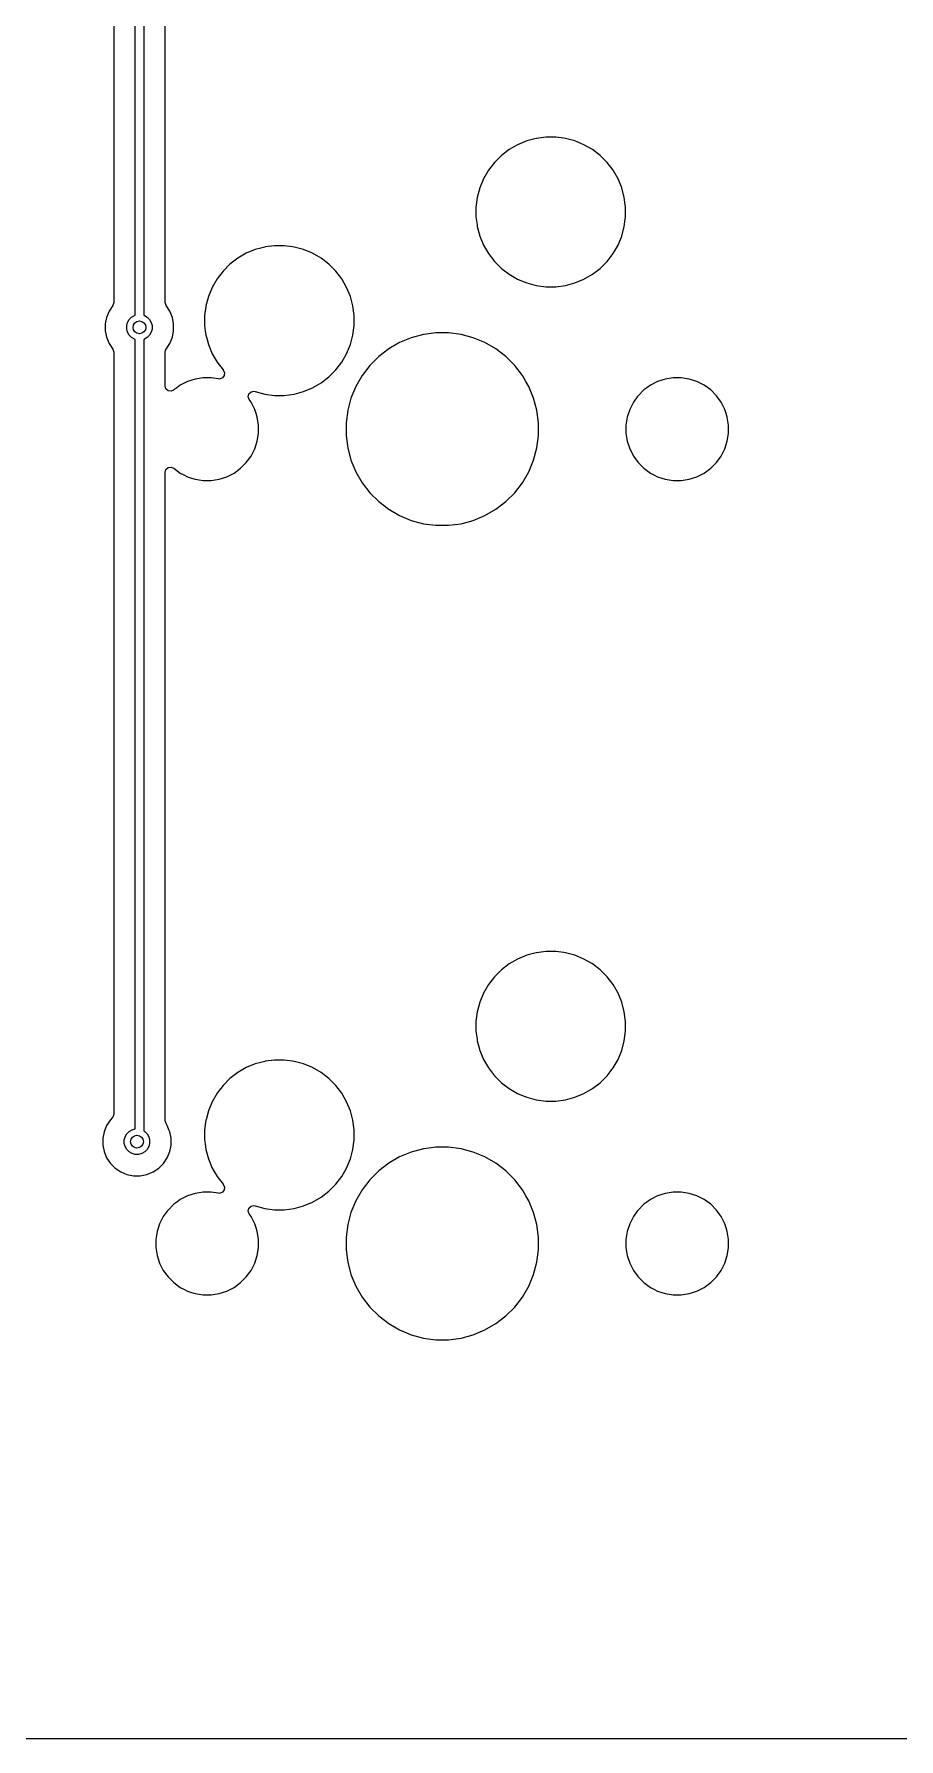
# Model space of a CAD drawing. Extents: x 101 to 185, y -154 to -35.
# Drawn here: x 142.85 to 163.09, y -154.46 to -114.58 of the extents above; entities that cross this region are included whole.
import ezdxf

# ---------------------------------------------------------------- set-up
doc = ezdxf.new("R2010")
doc.units = 0
doc.layers.add('BLACK', color=7, linetype='CONTINUOUS')

msp = doc.modelspace()

# ---------------------------------------------------------------- linework, layer by layer
at = {"layer": 'BLACK', "linetype": 'CONTINUOUS'}
for p, q in [((145.215, -121.162619), (145.215, -102.67488)), ((145.415, -102.67488), (145.415, -121.162619)), ((144.7145, -102.973515), (144.7145, -120.863984)), ((145.9155, -118.630258), (145.9155, -105.786777)), ((154.164109, -117.171657), (153.965382, -117.286392)), ((154.164123, -117.17165), (154.164109, -117.171657)), ((154.376112, -117.083842), (154.164123, -117.17165)), ((154.504076, -117.049554), (154.376112, -117.083842)), ((154.597762, -117.024452), (154.504076, -117.049554)), ((154.608715, -117.023009), (154.597762, -117.024452)), ((154.825258, -116.9945), (154.608715, -117.023009)), ((154.825266, -116.9945), (154.825258, -116.9945)), ((155.054734, -116.9945), (154.825266, -116.9945)), ((155.054741, -116.9945), (155.054734, -116.9945)), ((155.244215, -117.019446), (155.054741, -116.9945)), ((155.282238, -117.024452), (155.244215, -117.019446)), ((155.503887, -117.083842), (155.282238, -117.024452)), ((155.715876, -117.17165), (155.503887, -117.083842)), ((155.71589, -117.171657), (155.715876, -117.17165)), ((155.914617, -117.286392), (155.71589, -117.171657)), ((153.621081, -117.588338), (153.481392, -117.770382)), ((153.783338, -117.426081), (153.621081, -117.588338)), ((153.965382, -117.286392), (153.783338, -117.426081)), ((156.096661, -117.426081), (155.914617, -117.286392)), ((156.09667, -117.426089), (156.096661, -117.426081)), ((156.258911, -117.58833), (156.09667, -117.426089)), ((156.258918, -117.588338), (156.258911, -117.58833)), ((156.398607, -117.770382), (156.258918, -117.588338)), ((153.36665, -117.969123), (153.278842, -118.181112)), ((153.366657, -117.969109), (153.36665, -117.969123)), ((153.481392, -117.770382), (153.366657, -117.969109)), ((156.398608, -117.770385), (156.398607, -117.770382)), ((156.398611, -117.770388), (156.398608, -117.770385)), ((156.513344, -117.969112), (156.398611, -117.770388)), ((156.601158, -118.181113), (156.513344, -117.969112)), ((153.219451, -118.40277), (153.1895, -118.630258)), ((153.219453, -118.402759), (153.219451, -118.40277)), ((153.278842, -118.181112), (153.219453, -118.402759)), ((156.660548, -118.402762), (156.601158, -118.181113)), ((156.6905, -118.630266), (156.660548, -118.402762)), ((145.9155, -120.863984), (145.9155, -118.630258)), ((153.1895, -118.630258), (153.1895, -118.859741)), ((156.6905, -118.859734), (156.6905, -118.630266)), ((153.1895, -118.859741), (153.214446, -119.049215)), ((153.214446, -119.049215), (153.219452, -119.087238)), ((153.219452, -119.087238), (153.219453, -119.08724)), ((153.219453, -119.08724), (153.278842, -119.308887)), ((156.601158, -119.308887), (156.660548, -119.087238)), ((156.660548, -119.087238), (156.6905, -118.859734)), ((148.026112, -119.623842), (147.814123, -119.71165)), ((148.154076, -119.589554), (148.026112, -119.623842)), ((148.247762, -119.564452), (148.154076, -119.589554)), ((148.258715, -119.563009), (148.247762, -119.564452)), ((148.475258, -119.5345), (148.258715, -119.563009)), ((148.475266, -119.5345), (148.475258, -119.5345)), ((148.704734, -119.5345), (148.475266, -119.5345)), ((148.704741, -119.5345), (148.704734, -119.5345)), ((148.894215, -119.559446), (148.704741, -119.5345)), ((148.932238, -119.564452), (148.894215, -119.559446)), ((149.153887, -119.623842), (148.932238, -119.564452)), ((149.365876, -119.71165), (149.153887, -119.623842)), ((153.278842, -119.308887), (153.36665, -119.520876)), ((153.36665, -119.520876), (153.366657, -119.52089)), ((153.366657, -119.52089), (153.481392, -119.719617)), ((156.398611, -119.719612), (156.513344, -119.520888)), ((156.513344, -119.520888), (156.601158, -119.308887)), ((147.433338, -119.966081), (147.271081, -120.128338)), ((147.615382, -119.826392), (147.433338, -119.966081)), ((147.814109, -119.711657), (147.615382, -119.826392)), ((147.814123, -119.71165), (147.814109, -119.711657)), ((149.36589, -119.711657), (149.365876, -119.71165)), ((149.564617, -119.826392), (149.36589, -119.711657)), ((149.746661, -119.966081), (149.564617, -119.826392)), ((149.74667, -119.966089), (149.746661, -119.966081)), ((149.908911, -120.12833), (149.74667, -119.966089)), ((153.481392, -119.719617), (153.621081, -119.901661)), ((153.621081, -119.901661), (153.621089, -119.90167)), ((153.621089, -119.90167), (153.78333, -120.063911)), ((156.09667, -120.063911), (156.258911, -119.90167)), ((156.258911, -119.90167), (156.258914, -119.901665)), ((156.258914, -119.901665), (156.258919, -119.901661)), ((156.258919, -119.901661), (156.398611, -119.719612)), ((147.131392, -120.310382), (147.016657, -120.509109)), ((147.271081, -120.128338), (147.131392, -120.310382)), ((149.908918, -120.128338), (149.908911, -120.12833)), ((150.048607, -120.310382), (149.908918, -120.128338)), ((150.048608, -120.310385), (150.048607, -120.310382)), ((150.048611, -120.310388), (150.048608, -120.310385)), ((150.163344, -120.509112), (150.048611, -120.310388)), ((153.78333, -120.063911), (153.783338, -120.063918)), ((153.783338, -120.063918), (153.965382, -120.203607)), ((153.965382, -120.203607), (153.965385, -120.203608)), ((153.965385, -120.203608), (153.965388, -120.203611)), ((153.965388, -120.203611), (154.164112, -120.318344)), ((154.164112, -120.318344), (154.164117, -120.318346)), ((154.164117, -120.318346), (154.164123, -120.318349)), ((154.164123, -120.318349), (154.25548, -120.35619)), ((154.25548, -120.35619), (154.376113, -120.406158)), ((154.376113, -120.406158), (154.597762, -120.465548)), ((155.282238, -120.465548), (155.503887, -120.406158)), ((155.503887, -120.406158), (155.715888, -120.318344)), ((155.715888, -120.318344), (155.914612, -120.203611)), ((155.914612, -120.203611), (156.096661, -120.063919)), ((156.096661, -120.063919), (156.096665, -120.063914)), ((156.096665, -120.063914), (156.09667, -120.063911)), ((146.928842, -120.721113), (146.869452, -120.942762)), ((147.01665, -120.509123), (146.928842, -120.721112)), ((146.928842, -120.721112), (146.928842, -120.721113)), ((147.016657, -120.509109), (147.01665, -120.509123)), ((150.251158, -120.721113), (150.163344, -120.509112)), ((150.310548, -120.942762), (150.251158, -120.721113)), ((154.597762, -120.465548), (154.825266, -120.4955)), ((154.825266, -120.4955), (154.825273, -120.4955)), ((154.825273, -120.4955), (155.054727, -120.4955)), ((155.054727, -120.4955), (155.054734, -120.4955)), ((155.054734, -120.4955), (155.282238, -120.465548)), ((144.545261, -121.21026), (144.5145, -121.364903)), ((144.545264, -121.210248), (144.545261, -121.21026)), ((144.605602, -121.064577), (144.545264, -121.210248)), ((144.605609, -121.064564), (144.605602, -121.064577)), ((144.693602, -120.932875), (144.605609, -121.064564)), ((144.694815, -120.931023), (144.693602, -120.932875)), ((144.7145, -120.863984), (144.694815, -120.931023)), ((145.076994, -121.261122), (145.132372, -121.205744)), ((145.132372, -121.205744), (145.200195, -121.166586)), ((145.200195, -121.166586), (145.215, -121.162619)), ((145.415, -121.162619), (145.429805, -121.166586)), ((145.429805, -121.166586), (145.497628, -121.205744)), ((145.497628, -121.205744), (145.553006, -121.261122)), ((145.91552, -120.866197), (145.9155, -120.863984)), ((145.936398, -120.932875), (145.91552, -120.866197)), ((146.02439, -121.064564), (145.936398, -120.932875)), ((146.024397, -121.064577), (146.02439, -121.064564)), ((146.084735, -121.210248), (146.024397, -121.064577)), ((146.084737, -121.210253), (146.084735, -121.210248)), ((146.115499, -121.364903), (146.084737, -121.210253)), ((146.868009, -120.953715), (146.8395, -121.170258)), ((146.8395, -121.170258), (146.8395, -121.399741)), ((146.869452, -120.942762), (146.868009, -120.953715)), ((150.3405, -121.170266), (150.310548, -120.942762)), ((150.3405, -121.399734), (150.3405, -121.170266)), ((144.5145, -121.364903), (144.5145, -121.522596)), ((144.5145, -121.522596), (144.545261, -121.677239)), ((145.017567, -121.404592), (145.037836, -121.328945)), ((145.017567, -121.482908), (145.017567, -121.404592)), ((145.037836, -121.558555), (145.017567, -121.482908)), ((145.037836, -121.328945), (145.076994, -121.261122)), ((145.076994, -121.626378), (145.037836, -121.558555)), ((145.132372, -121.681756), (145.076994, -121.626378)), ((145.553006, -121.626378), (145.497628, -121.681756)), ((145.553006, -121.261122), (145.592164, -121.328945)), ((145.592164, -121.558555), (145.553006, -121.626378)), ((145.592164, -121.328945), (145.612433, -121.404592)), ((145.612433, -121.482908), (145.592164, -121.558555)), ((145.612433, -121.404592), (145.612433, -121.482908)), ((146.084737, -121.677247), (146.1155, -121.522592)), ((146.1155, -121.364905), (146.115499, -121.364903)), ((146.1155, -121.364908), (146.1155, -121.364905)), ((146.1155, -121.522592), (146.1155, -121.364908)), ((146.8395, -121.399741), (146.855675, -121.522592)), ((146.855675, -121.522592), (146.869452, -121.627238)), ((146.869452, -121.627238), (146.887954, -121.696289)), ((150.251158, -121.848887), (150.310548, -121.627238)), ((150.310548, -121.627238), (150.3405, -121.399734)), ((151.960007, -121.613007), (151.675048, -121.689361)), ((151.974085, -121.611153), (151.960007, -121.613007)), ((152.252486, -121.5745), (151.974085, -121.611153)), ((152.252494, -121.5745), (152.252486, -121.5745)), ((152.547506, -121.5745), (152.252494, -121.5745)), ((152.547513, -121.5745), (152.547506, -121.5745)), ((152.791113, -121.606571), (152.547513, -121.5745)), ((152.839993, -121.613007), (152.791113, -121.606571)), ((153.124952, -121.689361), (152.839993, -121.613007)), ((144.545261, -121.677239), (144.545264, -121.677251)), ((144.545264, -121.677251), (144.605602, -121.822922)), ((144.605602, -121.822922), (144.605609, -121.822935)), ((144.605609, -121.822935), (144.693602, -121.954624)), ((144.693602, -121.954624), (144.71448, -122.021301)), ((144.71448, -122.021301), (144.7145, -122.023515)), ((144.7145, -122.023515), (144.7145, -139.852059)), ((145.200195, -121.720914), (145.132372, -121.681756)), ((145.215, -121.72488), (145.200195, -121.720914)), ((145.215, -140.196877), (145.215, -121.72488)), ((145.429805, -121.720914), (145.415, -121.72488)), ((145.415, -121.72488), (145.415, -140.241957)), ((145.497628, -121.681756), (145.429805, -121.720914)), ((145.9155, -122.023515), (145.935185, -121.956476)), ((145.9155, -122.813222), (145.9155, -122.023515)), ((145.935185, -121.956476), (145.936398, -121.954624)), ((145.936398, -121.954624), (146.02439, -121.822935)), ((146.02439, -121.822934), (146.024394, -121.822929)), ((146.02439, -121.822935), (146.02439, -121.822934)), ((146.024394, -121.822929), (146.084737, -121.677247)), ((146.887954, -121.696289), (146.928842, -121.848887)), ((146.928842, -121.848887), (147.01665, -122.060876)), ((150.163344, -122.060888), (150.251158, -121.848887)), ((151.147006, -121.949761), (150.912959, -122.129352)), ((151.402489, -121.802258), (151.147006, -121.949761)), ((151.402499, -121.802254), (151.402489, -121.802258)), ((151.675038, -121.689364), (151.402499, -121.802254)), ((151.675048, -121.689361), (151.675038, -121.689364)), ((153.124954, -121.689362), (153.124952, -121.689361)), ((153.124961, -121.689364), (153.124954, -121.689362)), ((153.3975, -121.802254), (153.124961, -121.689364)), ((153.39751, -121.802258), (153.3975, -121.802254)), ((153.652993, -121.949761), (153.39751, -121.802258)), ((153.88704, -122.129352), (153.652993, -121.949761)), ((147.01665, -122.060876), (147.016657, -122.06089)), ((147.016657, -122.06089), (147.131392, -122.259617)), ((147.131392, -122.259617), (147.271081, -122.441661)), ((149.908919, -122.441661), (150.048611, -122.259612)), ((150.048611, -122.259612), (150.163344, -122.060888)), ((150.704352, -122.337959), (150.524761, -122.572006)), ((150.704358, -122.337952), (150.704352, -122.337959)), ((150.912952, -122.129358), (150.704358, -122.337952)), ((150.912959, -122.129352), (150.912952, -122.129358)), ((153.887047, -122.129358), (153.88704, -122.129352)), ((154.095641, -122.337952), (153.887047, -122.129358)), ((154.095647, -122.337959), (154.095641, -122.337952)), ((154.275238, -122.572006), (154.095647, -122.337959)), ((145.934696, -122.879495), (145.9155, -122.813222)), ((146.2708, -122.79824), (146.189915, -122.857006)), ((146.439163, -122.712454), (146.2708, -122.79824)), ((146.618881, -122.654059), (146.439163, -122.712454)), ((146.805514, -122.6245), (146.618881, -122.654059)), ((146.805519, -122.6245), (146.805514, -122.6245)), ((146.994481, -122.6245), (146.805519, -122.6245)), ((146.994486, -122.6245), (146.994481, -122.6245)), ((147.163447, -122.651261), (146.994486, -122.6245)), ((147.191691, -122.652472), (147.163447, -122.651261)), ((147.257155, -122.628055), (147.191691, -122.652472)), ((147.299027, -122.572122), (147.257155, -122.628055)), ((147.271081, -122.441661), (147.273765, -122.444722)), ((147.273765, -122.444722), (147.272909, -122.445472)), ((147.272909, -122.445472), (147.304011, -122.50243)), ((147.304011, -122.50243), (147.299027, -122.572122)), ((149.365888, -122.858344), (149.564612, -122.743611)), ((149.564612, -122.743611), (149.746661, -122.603919)), ((149.746661, -122.603919), (149.746665, -122.603914)), ((149.746665, -122.603914), (149.74667, -122.603911)), ((149.74667, -122.603911), (149.908911, -122.44167)), ((149.908911, -122.44167), (149.908914, -122.441665)), ((149.908914, -122.441665), (149.908919, -122.441661)), ((150.377254, -122.827499), (150.264364, -123.100038)), ((150.377258, -122.827489), (150.377254, -122.827499)), ((150.524761, -122.572006), (150.377258, -122.827489)), ((154.356325, -122.712454), (154.275238, -122.572006)), ((154.422743, -122.827493), (154.356325, -122.712454)), ((154.535639, -123.100048), (154.422743, -122.827493)), ((157.2708, -122.79824), (157.188078, -122.858342)), ((157.439163, -122.712454), (157.2708, -122.79824)), ((157.618881, -122.654059), (157.439163, -122.712454)), ((157.805514, -122.6245), (157.618881, -122.654059)), ((157.805519, -122.6245), (157.805514, -122.6245)), ((157.994481, -122.6245), (157.805519, -122.6245)), ((157.994486, -122.6245), (157.994481, -122.6245)), ((158.181118, -122.654059), (157.994486, -122.6245)), ((158.360836, -122.712454), (158.181118, -122.654059)), ((158.529199, -122.79824), (158.360836, -122.712454)), ((158.682073, -122.90931), (158.529199, -122.79824)), ((145.987163, -122.925636), (145.934696, -122.879495)), ((146.056247, -122.936086), (145.987163, -122.925636)), ((146.112919, -122.910705), (146.056247, -122.936086)), ((146.113986, -122.912174), (146.112919, -122.910705)), ((146.117924, -122.909312), (146.113986, -122.912174)), ((146.117927, -122.90931), (146.117924, -122.909312)), ((146.189915, -122.857006), (146.117927, -122.90931)), ((147.859418, -123.069625), (147.875243, -123.001571)), ((147.882897, -123.135429), (147.859418, -123.069625)), ((147.875243, -123.001571), (147.925349, -122.952876)), ((147.92676, -123.195801), (147.882897, -123.135429)), ((147.925349, -122.952876), (147.993827, -122.939)), ((147.96729, -123.275347), (147.92676, -123.195801)), ((147.993827, -122.939), (148.023083, -122.945128)), ((148.023083, -122.945128), (148.026089, -122.946148)), ((148.026089, -122.946148), (148.026113, -122.946158)), ((148.026113, -122.946158), (148.247762, -123.005548)), ((148.247762, -123.005548), (148.475266, -123.0355)), ((148.475266, -123.0355), (148.475273, -123.0355)), ((148.475273, -123.0355), (148.704727, -123.0355)), ((148.704727, -123.0355), (148.704734, -123.0355)), ((148.704734, -123.0355), (148.932238, -123.005548)), ((148.932238, -123.005548), (149.153887, -122.946158)), ((149.153887, -122.946158), (149.365888, -122.858344)), ((150.264361, -123.100048), (150.188008, -123.385004)), ((150.264364, -123.100038), (150.264361, -123.100048)), ((154.611993, -123.385007), (154.535639, -123.100048)), ((156.87324, -123.1958), (156.787454, -123.364163)), ((156.964913, -123.069625), (156.87324, -123.1958)), ((156.98431, -123.042927), (156.964913, -123.069625)), ((156.984312, -123.042925), (156.98431, -123.042927)), ((157.117924, -122.909312), (156.984312, -123.042924)), ((156.984312, -123.042924), (156.984312, -123.042925)), ((157.117925, -122.909312), (157.117924, -122.909312)), ((157.117927, -122.90931), (157.117925, -122.909312)), ((157.188078, -122.858342), (157.117927, -122.90931)), ((158.81569, -123.042927), (158.682073, -122.90931)), ((158.92676, -123.195801), (158.81569, -123.042927)), ((158.96729, -123.275347), (158.92676, -123.195801)), ((148.012545, -123.364163), (147.96729, -123.275347)), ((148.012545, -123.364165), (148.012545, -123.364163)), ((148.012547, -123.364168), (148.012545, -123.364165)), ((148.043846, -123.460497), (148.012547, -123.364168)), ((148.07094, -123.543881), (148.043846, -123.460497)), ((148.092101, -123.677486), (148.07094, -123.543881)), ((150.188006, -123.385015), (150.1495, -123.677486)), ((150.188008, -123.385004), (150.188006, -123.385015)), ((154.6505, -123.677494), (154.611993, -123.385007)), ((156.729059, -123.543881), (156.6995, -123.730513)), ((156.787454, -123.364163), (156.729059, -123.543881)), ((159.012545, -123.364163), (158.96729, -123.275347)), ((159.012545, -123.364165), (159.012545, -123.364163)), ((159.012547, -123.364168), (159.012545, -123.364165)), ((159.043846, -123.460497), (159.012547, -123.364168)), ((159.07094, -123.543881), (159.043846, -123.460497)), ((159.1005, -123.730513), (159.07094, -123.543881)), ((148.07094, -124.106118), (148.092103, -123.972499)), ((148.094532, -123.692833), (148.092101, -123.677486)), ((148.092103, -123.972499), (148.1005, -123.919486)), ((148.1005, -123.730513), (148.094532, -123.692833)), ((148.1005, -123.919486), (148.1005, -123.730513)), ((150.1495, -123.677486), (150.1495, -123.972513)), ((150.1495, -123.972513), (150.181571, -124.216113)), ((154.611993, -124.264993), (154.6505, -123.972506)), ((154.6505, -123.730513), (154.6505, -123.677494)), ((154.6505, -123.972506), (154.6505, -123.730513)), ((156.6995, -123.730513), (156.6995, -123.919486)), ((156.6995, -123.919486), (156.729059, -124.106118)), ((159.07094, -124.106118), (159.092103, -123.972499)), ((159.092103, -123.972499), (159.1005, -123.919486)), ((159.1005, -123.919486), (159.1005, -123.730513)), ((147.92676, -124.454199), (148.012547, -124.285832)), ((148.012547, -124.285832), (148.07094, -124.106118)), ((150.181571, -124.216113), (150.188007, -124.264993)), ((150.188007, -124.264993), (150.264361, -124.549951)), ((154.535639, -124.549952), (154.611993, -124.264993)), ((156.729059, -124.106118), (156.787454, -124.285836)), ((156.787454, -124.285836), (156.85675, -124.421835)), ((156.85675, -124.421835), (156.87324, -124.454199)), ((158.92676, -124.454199), (159.012547, -124.285832)), ((159.012547, -124.285832), (159.07094, -124.106118)), ((145.9155, -124.836777), (145.935185, -124.769738)), ((145.935185, -124.769738), (145.987989, -124.723983)), ((145.987989, -124.723983), (146.057147, -124.714039)), ((146.057147, -124.714039), (146.11293, -124.739279)), ((146.11293, -124.739279), (146.113986, -124.737826)), ((146.113986, -124.737826), (146.117924, -124.740687)), ((146.117924, -124.740687), (146.117927, -124.74069)), ((146.117927, -124.74069), (146.270801, -124.85176)), ((147.529199, -124.85176), (147.682073, -124.74069)), ((147.682073, -124.74069), (147.81569, -124.607073)), ((147.81569, -124.607073), (147.92676, -124.454199)), ((150.264361, -124.549951), (150.264364, -124.549961)), ((150.264364, -124.549961), (150.377254, -124.8225)), ((150.377254, -124.8225), (150.377258, -124.82251)), ((150.377258, -124.82251), (150.524761, -125.077993)), ((154.275238, -125.077994), (154.422743, -124.822507)), ((154.422743, -124.822507), (154.535639, -124.549952)), ((156.87324, -124.454199), (156.98431, -124.607073)), ((156.98431, -124.607073), (157.117927, -124.74069)), ((157.117927, -124.74069), (157.270801, -124.85176)), ((158.529199, -124.85176), (158.682073, -124.74069)), ((158.682073, -124.74069), (158.81569, -124.607073)), ((158.81569, -124.607073), (158.92676, -124.454199)), ((145.9155, -137.680258), (145.9155, -124.836777)), ((146.270801, -124.85176), (146.350347, -124.89229)), ((146.350347, -124.89229), (146.439163, -124.937545)), ((146.439163, -124.937545), (146.439165, -124.937545)), ((146.439165, -124.937545), (146.439168, -124.937547)), ((146.439168, -124.937547), (146.535497, -124.968846)), ((146.535497, -124.968846), (146.618881, -124.99594)), ((146.618881, -124.99594), (146.805514, -125.0255)), ((146.805514, -125.0255), (146.805519, -125.0255)), ((146.805519, -125.0255), (146.994486, -125.0255)), ((146.994486, -125.0255), (147.181118, -124.99594)), ((147.181118, -124.99594), (147.360832, -124.937547)), ((147.360832, -124.937547), (147.529199, -124.85176)), ((150.524761, -125.077993), (150.704352, -125.31204)), ((154.095646, -125.312042), (154.275238, -125.077994)), ((157.270801, -124.85176), (157.350347, -124.89229)), ((157.350347, -124.89229), (157.439163, -124.937545)), ((157.439163, -124.937545), (157.439165, -124.937545)), ((157.439165, -124.937545), (157.439168, -124.937547)), ((157.439168, -124.937547), (157.535497, -124.968846)), ((157.535497, -124.968846), (157.618881, -124.99594)), ((157.618881, -124.99594), (157.805514, -125.0255)), ((157.805514, -125.0255), (157.805519, -125.0255)), ((157.805519, -125.0255), (157.994486, -125.0255)), ((157.994486, -125.0255), (158.181118, -124.99594)), ((158.181118, -124.99594), (158.360832, -124.937547)), ((158.360832, -124.937547), (158.529199, -124.85176)), ((150.704352, -125.31204), (150.704358, -125.312047)), ((150.704358, -125.312047), (150.912952, -125.520641)), ((150.912952, -125.520641), (150.912959, -125.520647)), ((150.912959, -125.520647), (151.147006, -125.700238)), ((153.652994, -125.700238), (153.887042, -125.520646)), ((153.887042, -125.520646), (154.095646, -125.312042)), ((151.147006, -125.700238), (151.402489, -125.847741)), ((151.402489, -125.847741), (151.40249, -125.847741)), ((151.40249, -125.847741), (151.402493, -125.847743)), ((151.402493, -125.847743), (151.675048, -125.960639)), ((151.675048, -125.960639), (151.960007, -126.036993)), ((152.839993, -126.036993), (153.124952, -125.960639)), ((153.124952, -125.960639), (153.397507, -125.847743)), ((153.397507, -125.847743), (153.652994, -125.700238)), ((151.960007, -126.036993), (152.252494, -126.0755)), ((152.252494, -126.0755), (152.252501, -126.0755)), ((152.252501, -126.0755), (152.547499, -126.0755)), ((152.547499, -126.0755), (152.547506, -126.0755)), ((152.547506, -126.0755), (152.839993, -126.036993)), ((153.965382, -136.336392), (153.783338, -136.476081)), ((154.164109, -136.221657), (153.965382, -136.336392)), ((154.164123, -136.22165), (154.164109, -136.221657)), ((154.376112, -136.133842), (154.164123, -136.22165)), ((154.504076, -136.099554), (154.376112, -136.133842)), ((154.597762, -136.074452), (154.504076, -136.099554)), ((154.608715, -136.073009), (154.597762, -136.074452)), ((154.825258, -136.0445), (154.608715, -136.073009)), ((154.825266, -136.0445), (154.825258, -136.0445)), ((155.054734, -136.0445), (154.825266, -136.0445)), ((155.054741, -136.0445), (155.054734, -136.0445)), ((155.244215, -136.069446), (155.054741, -136.0445)), ((155.282238, -136.074452), (155.244215, -136.069446)), ((155.503887, -136.133842), (155.282238, -136.074452)), ((155.715876, -136.22165), (155.503887, -136.133842)), ((155.71589, -136.221657), (155.715876, -136.22165)), ((155.914617, -136.336392), (155.71589, -136.221657)), ((156.096661, -136.476081), (155.914617, -136.336392)), ((153.621081, -136.638338), (153.481392, -136.820382)), ((153.783338, -136.476081), (153.621081, -136.638338)), ((156.09667, -136.476089), (156.096661, -136.476081)), ((156.258911, -136.63833), (156.09667, -136.476089)), ((156.258918, -136.638338), (156.258911, -136.63833)), ((156.398607, -136.820382), (156.258918, -136.638338)), ((153.36665, -137.019123), (153.278842, -137.231112)), ((153.366657, -137.019109), (153.36665, -137.019123)), ((153.481392, -136.820382), (153.366657, -137.019109)), ((156.398608, -136.820385), (156.398607, -136.820382)), ((156.398611, -136.820388), (156.398608, -136.820385)), ((156.513344, -137.019112), (156.398611, -136.820388)), ((156.601158, -137.231113), (156.513344, -137.019112)), ((153.219451, -137.45277), (153.1895, -137.680258)), ((153.219453, -137.452759), (153.219451, -137.45277)), ((153.278842, -137.231112), (153.219453, -137.452759)), ((156.660548, -137.452762), (156.601158, -137.231113)), ((156.6905, -137.680266), (156.660548, -137.452762)), ((145.9155, -140.00191), (145.9155, -137.680258)), ((153.1895, -137.680258), (153.1895, -137.909741)), ((153.1895, -137.909741), (153.214446, -138.099215)), ((156.660548, -138.137238), (156.6905, -137.909734)), ((156.6905, -137.909734), (156.6905, -137.680266)), ((153.214446, -138.099215), (153.219452, -138.137238)), ((153.219452, -138.137238), (153.219453, -138.13724)), ((153.219453, -138.13724), (153.278842, -138.358887)), ((153.278842, -138.358887), (153.36665, -138.570876)), ((156.513344, -138.570888), (156.601158, -138.358887)), ((156.601158, -138.358887), (156.660548, -138.137238)), ((147.814109, -138.761657), (147.615382, -138.876392)), ((147.814123, -138.76165), (147.814109, -138.761657)), ((148.026112, -138.673842), (147.814123, -138.76165)), ((148.154076, -138.639554), (148.026112, -138.673842)), ((148.247762, -138.614452), (148.154076, -138.639554)), ((148.258715, -138.613009), (148.247762, -138.614452)), ((148.475258, -138.5845), (148.258715, -138.613009)), ((148.475266, -138.5845), (148.475258, -138.5845)), ((148.704734, -138.5845), (148.475266, -138.5845)), ((148.704741, -138.5845), (148.704734, -138.5845)), ((148.894215, -138.609446), (148.704741, -138.5845)), ((148.932238, -138.614452), (148.894215, -138.609446)), ((149.153887, -138.673842), (148.932238, -138.614452)), ((149.365876, -138.76165), (149.153887, -138.673842)), ((149.36589, -138.761657), (149.365876, -138.76165)), ((149.564617, -138.876392), (149.36589, -138.761657)), ((153.36665, -138.570876), (153.366657, -138.57089)), ((153.366657, -138.57089), (153.481392, -138.769617)), ((153.481392, -138.769617), (153.621081, -138.951661)), ((156.258919, -138.951661), (156.398611, -138.769612)), ((156.398611, -138.769612), (156.513344, -138.570888)), ((147.271081, -139.178338), (147.131392, -139.360382)), ((147.433338, -139.016081), (147.271081, -139.178338)), ((147.615382, -138.876392), (147.433338, -139.016081)), ((149.746661, -139.016081), (149.564617, -138.876392)), ((149.74667, -139.016089), (149.746661, -139.016081)), ((149.908911, -139.17833), (149.74667, -139.016089)), ((149.908918, -139.178338), (149.908911, -139.17833)), ((150.048607, -139.360382), (149.908918, -139.178338)), ((153.621081, -138.951661), (153.621089, -138.95167)), ((153.621089, -138.95167), (153.78333, -139.113911)), ((153.78333, -139.113911), (153.783338, -139.113918)), ((153.783338, -139.113918), (153.965382, -139.253607)), ((155.914612, -139.253611), (156.096661, -139.113919)), ((156.096661, -139.113919), (156.096665, -139.113914)), ((156.096665, -139.113914), (156.09667, -139.113911)), ((156.09667, -139.113911), (156.258911, -138.95167)), ((156.258911, -138.95167), (156.258914, -138.951665)), ((156.258914, -138.951665), (156.258919, -138.951661)), ((147.01665, -139.559123), (146.928842, -139.771112)), ((147.016657, -139.559109), (147.01665, -139.559123)), ((147.131392, -139.360382), (147.016657, -139.559109)), ((150.048608, -139.360385), (150.048607, -139.360382)), ((150.048611, -139.360388), (150.048608, -139.360385)), ((150.163344, -139.559112), (150.048611, -139.360388)), ((150.251158, -139.771113), (150.163344, -139.559112)), ((153.965382, -139.253607), (153.965385, -139.253608)), ((153.965385, -139.253608), (153.965388, -139.253611)), ((153.965388, -139.253611), (154.164112, -139.368344)), ((154.164112, -139.368344), (154.164117, -139.368346)), ((154.164117, -139.368346), (154.164123, -139.368349)), ((154.164123, -139.368349), (154.25548, -139.40619)), ((154.25548, -139.40619), (154.376113, -139.456158)), ((154.376113, -139.456158), (154.597762, -139.515548)), ((154.597762, -139.515548), (154.825266, -139.5455)), ((154.825266, -139.5455), (154.825273, -139.5455)), ((154.825273, -139.5455), (155.054727, -139.5455)), ((155.054727, -139.5455), (155.054734, -139.5455)), ((155.054734, -139.5455), (155.282238, -139.515548)), ((155.282238, -139.515548), (155.503887, -139.456158)), ((155.503887, -139.456158), (155.715888, -139.368344)), ((155.715888, -139.368344), (155.914612, -139.253611)), ((144.678181, -139.93974), (144.634463, -139.983457)), ((144.694815, -139.919098), (144.678181, -139.93974)), ((144.7145, -139.852059), (144.694815, -139.919098)), ((146.872598, -139.981023), (146.869453, -139.992759)), ((146.928842, -139.771113), (146.872598, -139.981023)), ((146.928842, -139.771112), (146.928842, -139.771113)), ((150.310548, -139.992762), (150.251158, -139.771113)), ((144.486511, -140.26026), (144.45575, -140.414903)), ((144.486514, -140.260248), (144.486511, -140.26026)), ((144.546852, -140.114577), (144.486514, -140.260248)), ((144.546859, -140.114564), (144.546852, -140.114577)), ((144.63446, -139.983461), (144.546859, -140.114564)), ((144.634463, -139.983457), (144.63446, -139.983461)), ((144.958817, -140.454592), (144.979086, -140.378945)), ((144.979086, -140.378945), (145.018244, -140.311122)), ((145.018244, -140.311122), (145.073622, -140.255744)), ((145.073622, -140.255744), (145.141445, -140.216586)), ((145.141445, -140.216586), (145.215, -140.196877)), ((145.415, -140.241957), (145.438878, -140.255744)), ((145.438878, -140.255744), (145.494256, -140.311122)), ((145.494256, -140.311122), (145.533414, -140.378945)), ((145.533414, -140.378945), (145.553683, -140.454592)), ((145.91552, -140.004123), (145.9155, -140.00191)), ((145.936398, -140.0708), (145.91552, -140.004123)), ((145.965643, -140.114569), (145.936398, -140.0708)), ((145.965645, -140.114572), (145.965643, -140.114569)), ((146.012834, -140.228498), (145.965645, -140.114572)), ((146.025987, -140.260253), (146.012834, -140.228498)), ((146.025988, -140.26026), (146.025987, -140.260253)), ((146.056749, -140.414903), (146.025988, -140.26026)), ((146.869451, -139.99277), (146.8395, -140.220258)), ((146.8395, -140.220258), (146.8395, -140.449741)), ((146.869453, -139.992759), (146.869451, -139.99277)), ((150.3405, -140.220266), (150.310548, -139.992762)), ((150.3405, -140.414903), (150.3405, -140.220266)), ((144.45575, -140.414903), (144.45575, -140.572596)), ((144.45575, -140.572596), (144.486511, -140.727239)), ((144.486511, -140.727239), (144.486514, -140.727251)), ((144.486514, -140.727251), (144.546852, -140.872922)), ((144.958817, -140.532908), (144.958817, -140.454592)), ((144.979086, -140.608555), (144.958817, -140.532908)), ((145.018244, -140.676378), (144.979086, -140.608555)), ((145.073622, -140.731756), (145.018244, -140.676378)), ((145.141445, -140.770914), (145.073622, -140.731756)), ((145.217092, -140.791183), (145.141445, -140.770914)), ((145.371055, -140.770914), (145.295408, -140.791183)), ((145.438878, -140.731756), (145.371055, -140.770914)), ((145.494256, -140.676378), (145.438878, -140.731756)), ((145.533414, -140.608555), (145.494256, -140.676378)), ((145.553683, -140.532908), (145.533414, -140.608555)), ((145.553683, -140.454592), (145.553683, -140.532908)), ((145.965644, -140.872929), (146.025987, -140.727247)), ((146.025987, -140.727247), (146.05675, -140.572592)), ((146.05675, -140.414905), (146.056749, -140.414903)), ((146.05675, -140.414908), (146.05675, -140.414905)), ((146.05675, -140.572592), (146.05675, -140.414908)), ((146.8395, -140.449741), (146.851495, -140.540844)), ((146.851495, -140.540844), (146.869452, -140.677238)), ((146.869452, -140.677238), (146.913379, -140.841179)), ((150.251158, -140.898887), (150.310548, -140.677238)), ((150.310548, -140.677238), (150.3405, -140.449734)), ((150.3405, -140.449734), (150.3405, -140.414903)), ((151.675038, -140.739364), (151.402499, -140.852254)), ((151.675048, -140.739361), (151.675038, -140.739364)), ((151.960007, -140.663007), (151.675048, -140.739361)), ((151.974085, -140.661153), (151.960007, -140.663007)), ((152.252486, -140.6245), (151.974085, -140.661153)), ((152.252494, -140.6245), (152.252486, -140.6245)), ((152.547506, -140.6245), (152.252494, -140.6245)), ((152.547513, -140.6245), (152.547506, -140.6245)), ((152.791113, -140.656571), (152.547513, -140.6245)), ((152.839993, -140.663007), (152.791113, -140.656571)), ((153.124952, -140.739361), (152.839993, -140.663007)), ((153.124954, -140.739362), (153.124952, -140.739361)), ((153.124961, -140.739364), (153.124954, -140.739362)), ((153.3975, -140.852254), (153.124961, -140.739364)), ((144.546852, -140.872922), (144.546859, -140.872935)), ((144.546859, -140.872935), (144.63446, -141.004038)), ((144.63446, -141.004038), (144.634463, -141.004042)), ((144.634463, -141.004042), (144.745957, -141.115536)), ((144.745957, -141.115536), (144.745961, -141.115539)), ((144.745961, -141.115539), (144.877064, -141.20314)), ((145.295408, -140.791183), (145.217092, -140.791183)), ((145.635429, -141.203144), (145.766539, -141.115539)), ((145.766539, -141.115539), (145.878039, -141.004039)), ((145.878039, -141.004039), (145.965644, -140.872929)), ((146.913379, -140.841179), (146.928842, -140.898887)), ((146.928842, -140.898887), (147.01665, -141.110876)), ((147.01665, -141.110876), (147.016657, -141.11089)), ((147.016657, -141.11089), (147.131392, -141.309617)), ((150.048611, -141.309612), (150.163344, -141.110888)), ((150.163344, -141.110888), (150.251158, -140.898887)), ((151.147006, -140.999761), (150.912959, -141.179352)), ((151.402489, -140.852258), (151.147006, -140.999761)), ((151.402499, -140.852254), (151.402489, -140.852258)), ((153.39751, -140.852258), (153.3975, -140.852254)), ((153.652993, -140.999761), (153.39751, -140.852258)), ((153.88704, -141.179352), (153.652993, -140.999761)), ((144.877064, -141.20314), (144.877077, -141.203147)), ((144.877077, -141.203147), (145.020368, -141.262499)), ((145.020368, -141.262499), (145.022753, -141.263487)), ((145.022753, -141.263487), (145.177403, -141.294249)), ((145.177403, -141.294249), (145.177406, -141.29425)), ((145.177406, -141.29425), (145.177408, -141.29425)), ((145.177408, -141.29425), (145.335094, -141.29425)), ((145.335094, -141.29425), (145.335095, -141.294249)), ((145.335095, -141.294249), (145.489747, -141.263487)), ((145.489747, -141.263487), (145.635429, -141.203144)), ((147.131392, -141.309617), (147.271081, -141.491661)), ((147.271081, -141.491661), (147.273765, -141.494722)), ((147.273765, -141.494722), (147.272909, -141.495472)), ((147.272909, -141.495472), (147.304011, -141.55243)), ((147.304011, -141.55243), (147.299027, -141.622122)), ((149.74667, -141.653911), (149.908911, -141.49167)), ((149.908911, -141.49167), (149.908914, -141.491665)), ((149.908914, -141.491665), (149.908919, -141.491661)), ((149.908919, -141.491661), (150.048611, -141.309612)), ((150.704352, -141.387959), (150.524761, -141.622006)), ((150.704358, -141.387952), (150.704352, -141.387959)), ((150.912952, -141.179358), (150.704358, -141.387952)), ((150.912959, -141.179352), (150.912952, -141.179358)), ((153.887047, -141.179358), (153.88704, -141.179352)), ((154.095641, -141.387952), (153.887047, -141.179358)), ((154.095647, -141.387959), (154.095641, -141.387952)), ((154.275238, -141.622006), (154.095647, -141.387959)), ((146.117924, -141.959312), (145.984312, -142.092924)), ((146.117925, -141.959312), (146.117924, -141.959312)), ((146.117927, -141.95931), (146.117925, -141.959312)), ((146.188078, -141.908342), (146.117927, -141.95931)), ((146.2708, -141.84824), (146.188078, -141.908342)), ((146.439163, -141.762454), (146.2708, -141.84824)), ((146.618881, -141.704059), (146.439163, -141.762454)), ((146.805514, -141.6745), (146.618881, -141.704059)), ((146.805519, -141.6745), (146.805514, -141.6745)), ((146.994481, -141.6745), (146.805519, -141.6745)), ((146.994486, -141.6745), (146.994481, -141.6745)), ((147.163447, -141.701261), (146.994486, -141.6745)), ((147.191691, -141.702472), (147.163447, -141.701261)), ((147.257155, -141.678055), (147.191691, -141.702472)), ((147.299027, -141.622122), (147.257155, -141.678055)), ((149.153887, -141.996158), (149.365888, -141.908344)), ((149.365888, -141.908344), (149.564612, -141.793611)), ((149.564612, -141.793611), (149.746661, -141.653919)), ((149.746661, -141.653919), (149.746665, -141.653914)), ((149.746665, -141.653914), (149.74667, -141.653911)), ((150.377254, -141.877499), (150.264364, -142.150038)), ((150.377258, -141.877489), (150.377254, -141.877499)), ((150.524761, -141.622006), (150.377258, -141.877489)), ((154.356325, -141.762454), (154.275238, -141.622006)), ((154.422743, -141.877493), (154.356325, -141.762454)), ((154.535639, -142.150048), (154.422743, -141.877493)), ((157.117924, -141.959312), (156.984312, -142.092924)), ((157.117925, -141.959312), (157.117924, -141.959312)), ((157.117927, -141.95931), (157.117925, -141.959312)), ((157.188078, -141.908342), (157.117927, -141.95931)), ((157.2708, -141.84824), (157.188078, -141.908342)), ((157.439163, -141.762454), (157.2708, -141.84824)), ((157.618881, -141.704059), (157.439163, -141.762454)), ((157.805514, -141.6745), (157.618881, -141.704059)), ((157.805519, -141.6745), (157.805514, -141.6745)), ((157.994481, -141.6745), (157.805519, -141.6745)), ((157.994486, -141.6745), (157.994481, -141.6745)), ((158.181118, -141.704059), (157.994486, -141.6745)), ((158.360836, -141.762454), (158.181118, -141.704059)), ((158.529199, -141.84824), (158.360836, -141.762454)), ((158.682073, -141.95931), (158.529199, -141.84824)), ((158.81569, -142.092927), (158.682073, -141.95931)), ((145.87324, -142.2458), (145.787454, -142.414163)), ((145.964913, -142.119625), (145.87324, -142.2458)), ((145.98431, -142.092927), (145.964913, -142.119625)), ((145.984312, -142.092925), (145.98431, -142.092927)), ((145.984312, -142.092924), (145.984312, -142.092925)), ((147.859418, -142.119625), (147.875243, -142.051571)), ((147.882898, -142.185431), (147.859418, -142.119625)), ((147.875243, -142.051571), (147.925349, -142.002876)), ((147.926759, -142.2458), (147.882898, -142.185431)), ((147.925349, -142.002876), (147.993827, -141.989)), ((148.012545, -142.414163), (147.926759, -142.2458)), ((147.993827, -141.989), (148.023083, -141.995128)), ((148.023083, -141.995128), (148.026089, -141.996148)), ((148.026089, -141.996148), (148.026113, -141.996158)), ((148.026113, -141.996158), (148.247762, -142.055548)), ((148.247762, -142.055548), (148.475266, -142.0855)), ((148.475266, -142.0855), (148.475273, -142.0855)), ((148.475273, -142.0855), (148.704727, -142.0855)), ((148.704727, -142.0855), (148.704734, -142.0855)), ((148.704734, -142.0855), (148.932238, -142.055548)), ((148.932238, -142.055548), (149.153887, -141.996158)), ((150.264361, -142.150048), (150.188008, -142.435004)), ((150.264364, -142.150038), (150.264361, -142.150048)), ((154.611993, -142.435007), (154.535639, -142.150048)), ((156.87324, -142.2458), (156.787454, -142.414163)), ((156.964913, -142.119625), (156.87324, -142.2458)), ((156.98431, -142.092927), (156.964913, -142.119625)), ((156.984312, -142.092925), (156.98431, -142.092927)), ((156.984312, -142.092924), (156.984312, -142.092925)), ((158.882898, -142.185431), (158.81569, -142.092927)), ((158.926759, -142.2458), (158.882898, -142.185431)), ((159.012545, -142.414163), (158.926759, -142.2458)), ((145.729059, -142.593881), (145.6995, -142.780513)), ((145.787454, -142.414163), (145.729059, -142.593881)), ((148.012545, -142.414165), (148.012545, -142.414163)), ((148.012547, -142.414168), (148.012545, -142.414165)), ((148.043846, -142.510497), (148.012547, -142.414168)), ((148.07094, -142.593881), (148.043846, -142.510497)), ((148.092101, -142.727486), (148.07094, -142.593881)), ((148.094532, -142.742833), (148.092101, -142.727486)), ((148.1005, -142.780513), (148.094532, -142.742833)), ((150.188006, -142.435015), (150.1495, -142.727486)), ((150.1495, -142.727486), (150.1495, -143.022513)), ((150.188008, -142.435004), (150.188006, -142.435015)), ((154.6505, -142.727494), (154.611993, -142.435007)), ((154.6505, -142.780513), (154.6505, -142.727494)), ((156.729059, -142.593881), (156.6995, -142.780513)), ((156.787454, -142.414163), (156.729059, -142.593881)), ((159.012545, -142.414165), (159.012545, -142.414163)), ((159.012547, -142.414168), (159.012545, -142.414165)), ((159.043846, -142.510497), (159.012547, -142.414168)), ((159.07094, -142.593881), (159.043846, -142.510497)), ((159.1005, -142.780513), (159.07094, -142.593881)), ((145.6995, -142.780513), (145.6995, -142.969486)), ((145.6995, -142.969486), (145.729059, -143.156118)), ((145.729059, -143.156118), (145.787454, -143.335836)), ((148.012547, -143.335832), (148.07094, -143.156118)), ((148.07094, -143.156118), (148.092103, -143.022499)), ((148.092103, -143.022499), (148.1005, -142.969486)), ((148.1005, -142.969486), (148.1005, -142.780513)), ((150.1495, -143.022513), (150.181571, -143.266113)), ((154.611993, -143.314993), (154.6505, -143.022506)), ((154.6505, -143.022506), (154.6505, -142.780513)), ((156.6995, -142.780513), (156.6995, -142.969486)), ((156.6995, -142.969486), (156.729059, -143.156118)), ((156.729059, -143.156118), (156.787454, -143.335836)), ((159.012547, -143.335832), (159.07094, -143.156118)), ((159.07094, -143.156118), (159.092103, -143.022499)), ((159.092103, -143.022499), (159.1005, -142.969486)), ((159.1005, -142.969486), (159.1005, -142.780513)), ((145.787454, -143.335836), (145.87324, -143.504199)), ((145.87324, -143.504199), (145.98431, -143.657073)), ((147.81569, -143.657073), (147.92676, -143.504199)), ((147.92676, -143.504199), (148.012547, -143.335832)), ((150.181571, -143.266113), (150.188007, -143.314993)), ((150.188007, -143.314993), (150.264361, -143.599951)), ((154.535639, -143.599952), (154.611993, -143.314993)), ((156.787454, -143.335836), (156.87324, -143.504199)), ((156.87324, -143.504199), (156.98431, -143.657073)), ((158.81569, -143.657073), (158.92676, -143.504199)), ((158.92676, -143.504199), (159.012547, -143.335832)), ((145.98431, -143.657073), (146.117927, -143.79069)), ((146.117927, -143.79069), (146.270801, -143.90176)), ((146.270801, -143.90176), (146.350347, -143.94229)), ((146.350347, -143.94229), (146.439163, -143.987545)), ((147.360832, -143.987547), (147.529199, -143.90176)), ((147.529199, -143.90176), (147.682073, -143.79069)), ((147.682073, -143.79069), (147.81569, -143.657073)), ((150.264361, -143.599951), (150.264364, -143.599961)), ((150.264364, -143.599961), (150.377254, -143.8725)), ((150.377254, -143.8725), (150.377258, -143.87251)), ((150.377258, -143.87251), (150.524761, -144.127993)), ((154.275238, -144.127994), (154.422743, -143.872507)), ((154.422743, -143.872507), (154.535639, -143.599952)), ((156.98431, -143.657073), (157.117927, -143.79069)), ((157.117927, -143.79069), (157.270801, -143.90176)), ((157.270801, -143.90176), (157.350347, -143.94229)), ((157.350347, -143.94229), (157.439163, -143.987545)), ((158.360832, -143.987547), (158.529199, -143.90176)), ((158.529199, -143.90176), (158.682073, -143.79069)), ((158.682073, -143.79069), (158.81569, -143.657073)), ((146.439163, -143.987545), (146.439165, -143.987545)), ((146.439165, -143.987545), (146.439168, -143.987547)), ((146.439168, -143.987547), (146.535497, -144.018846)), ((146.535497, -144.018846), (146.618881, -144.04594)), ((146.618881, -144.04594), (146.805514, -144.0755)), ((146.805514, -144.0755), (146.805519, -144.0755)), ((146.805519, -144.0755), (146.994486, -144.0755)), ((146.994486, -144.0755), (147.181118, -144.04594)), ((147.181118, -144.04594), (147.360832, -143.987547)), ((150.524761, -144.127993), (150.704352, -144.36204)), ((150.704352, -144.36204), (150.704358, -144.362047)), ((150.704358, -144.362047), (150.912952, -144.570641)), ((153.887042, -144.570646), (154.095646, -144.362042)), ((154.095646, -144.362042), (154.275238, -144.127994)), ((157.439163, -143.987545), (157.439165, -143.987545)), ((157.439165, -143.987545), (157.439168, -143.987547)), ((157.439168, -143.987547), (157.535497, -144.018846)), ((157.535497, -144.018846), (157.618881, -144.04594)), ((157.618881, -144.04594), (157.805514, -144.0755)), ((157.805514, -144.0755), (157.805519, -144.0755)), ((157.805519, -144.0755), (157.994486, -144.0755)), ((157.994486, -144.0755), (158.181118, -144.04594)), ((158.181118, -144.04594), (158.360832, -143.987547)), ((150.912952, -144.570641), (150.912959, -144.570647)), ((150.912959, -144.570647), (151.147006, -144.750238)), ((151.147006, -144.750238), (151.402489, -144.897741)), ((153.397507, -144.897743), (153.652994, -144.750238)), ((153.652994, -144.750238), (153.887042, -144.570646)), ((151.402489, -144.897741), (151.40249, -144.897741)), ((151.40249, -144.897741), (151.402493, -144.897743)), ((151.402493, -144.897743), (151.675048, -145.010639)), ((151.675048, -145.010639), (151.960007, -145.086993)), ((151.960007, -145.086993), (152.252494, -145.1255)), ((152.252494, -145.1255), (152.252501, -145.1255)), ((152.252501, -145.1255), (152.547499, -145.1255)), ((152.547499, -145.1255), (152.547506, -145.1255)), ((152.547506, -145.1255), (152.839993, -145.086993)), ((152.839993, -145.086993), (153.124952, -145.010639)), ((153.124952, -145.010639), (153.397507, -144.897743)), ((184.7251, -154.4649), (100.9741, -154.4649))]:
    msp.add_line(p, q, dxfattribs=at)
at = {"layer": 'BLACK'}
for centre in [(145.315, -121.44375), (145.25625, -140.49375)]:
    msp.add_circle(centre, 0.15, dxfattribs=at)

doc.saveas('drawing.dxf')
